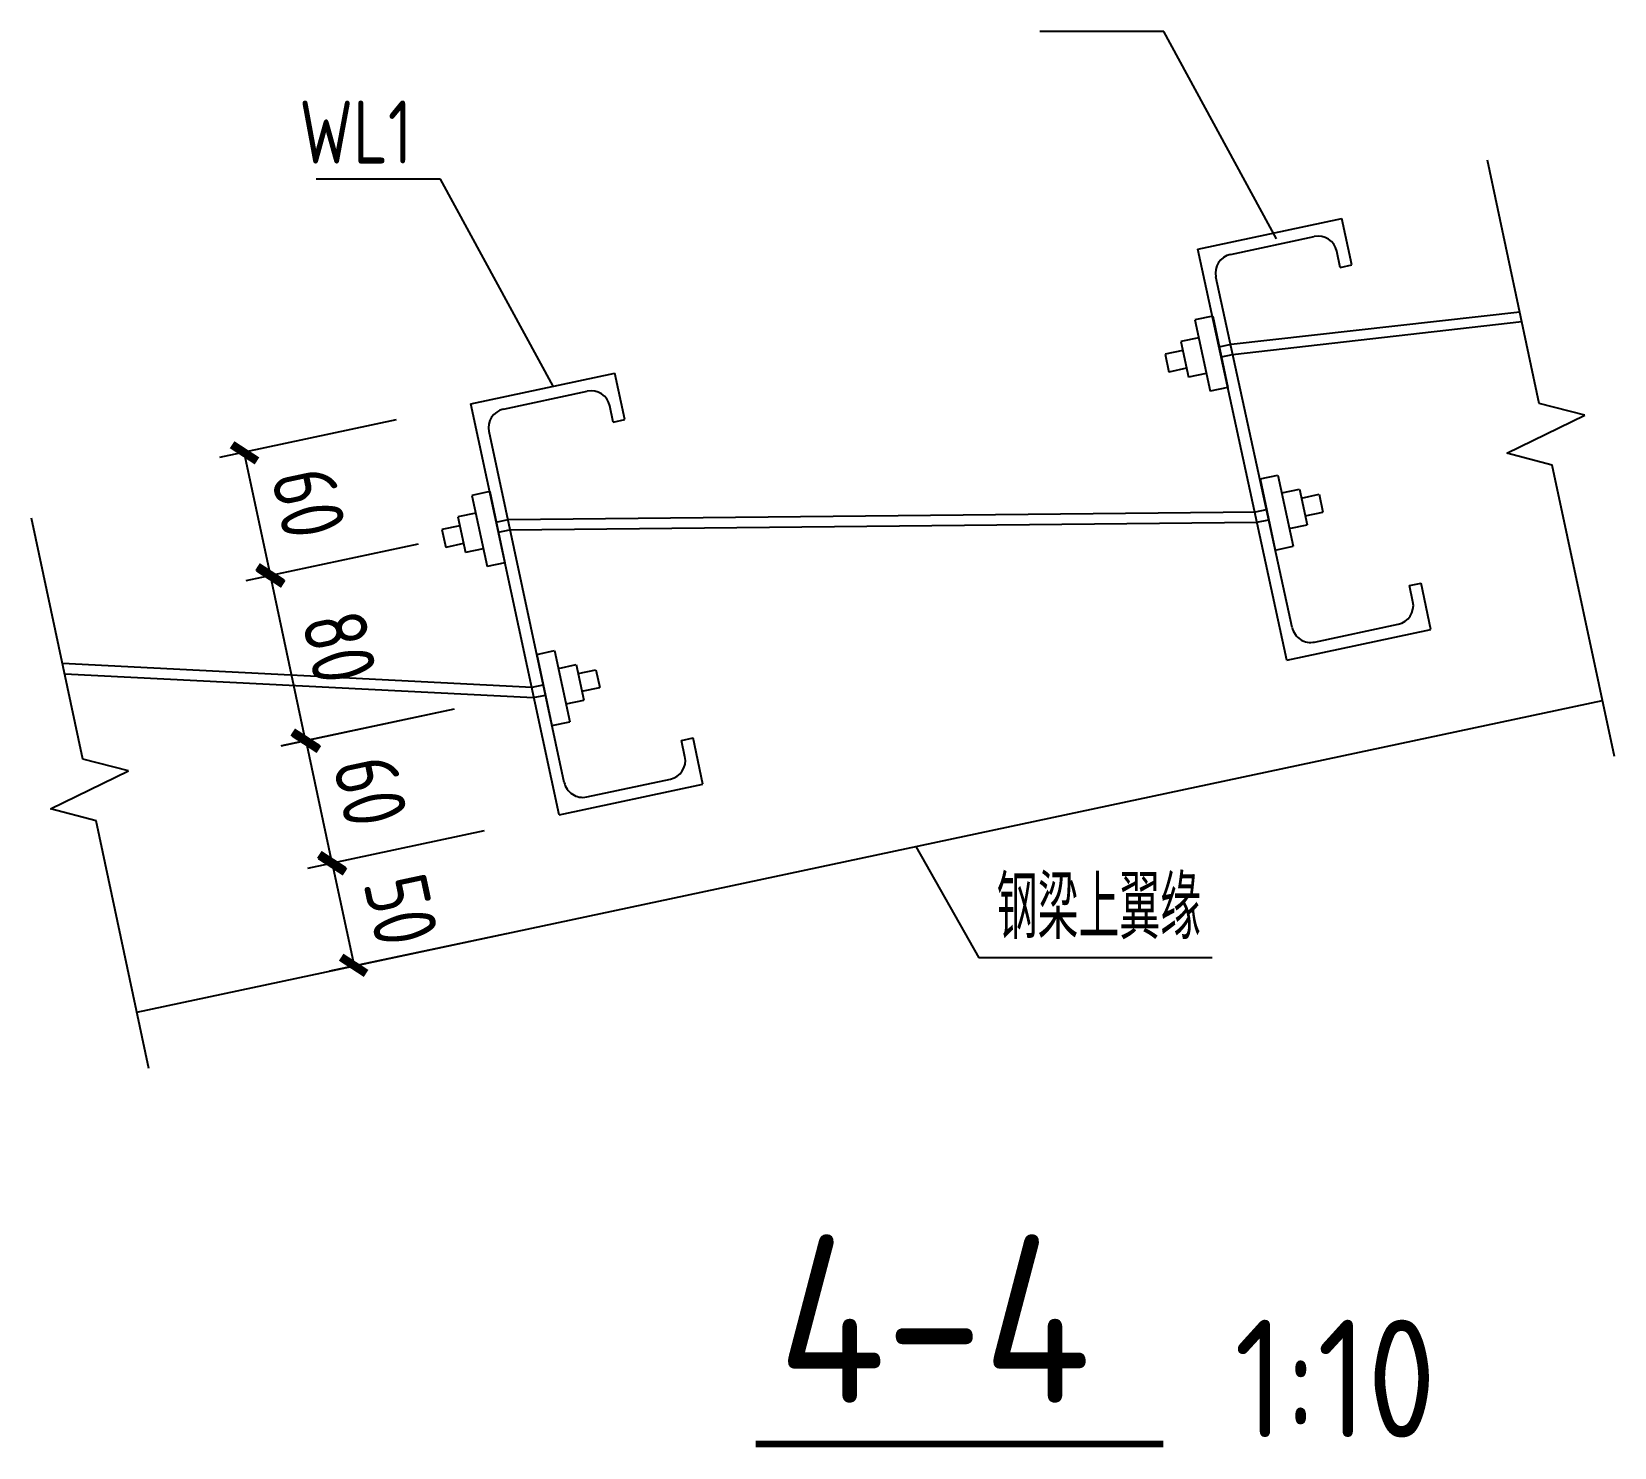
# Model space of a CAD drawing. Header units: millimetres. Extents: x 865974 to 875117, y 41124 to 44891.
# Drawn here: x 871372.9 to 871448.2, y 41216.3 to 41283.6 of the extents above; entities that cross this region are included whole.
import ezdxf

# ---------------------------------------------------------------- set-up
doc = ezdxf.new("R2010")
doc.units = ezdxf.units.MM
doc.header["$LTSCALE"] = 1000
doc.header["$MEASUREMENT"] = 0
for name, color, linetype in [('D2', 6, 'Continuous'), ('DIM', 7, 'Continuous'), ('THIN', 7, 'Continuous'), ('文字', 7, 'Continuous'), ('桩', 6, 'Continuous')]:
    doc.layers.add(name, color=color, linetype=linetype)
doc.layers.add('数字', color=3, linetype='Continuous', lineweight=9)
doc.styles.add('GBHZ', font='gbenor.shx', dxfattribs={"width": 0.9, "bigfont": 'gbcbig.shx'})
doc.dimstyles.new('Y10', dxfattribs={"dimscale": 0, "dimtxt": 3, "dimasz": 0.01, "dimexe": 1.2, "dimexo": 1, "dimgap": 1, "dimtad": 1, "dimdec": 0, "dimlfac": 10, "dimzin": 0, "dimdsep": 46, "dimtxsty": 'GBHZ', "dimblk1": 'DX', "dimblk2": 'DX', "dimsah": 1, "dimcen": 0.09, "dimdle": 1, "dimadec": 0, "dimazin": 0, "dimtfac": 1, "dimtdec": 0, "dimtix": 1, "dimtmove": 2, "dimatfit": 3, "dimldrblk": 'DX', "dimfxl": 0, "dimtolj": 1, "dimtzin": 0, "dimarcsym": 0})

# ---------------------------------------------------------------- blocks, each defined once
blk = doc.blocks.new('DX')
at = {"color": 0, "linetype": 'ByBlock', "const_width": 40}
blk.add_lwpolyline([(-53.8, -51.2), (46.2, 48.8)], dxfattribs=at)
blk = doc.blocks.new('*D89')
at = {"layer": 'Defpoints', "color": 0, "linetype": 'ByBlock', "transparency": 16777216}
for p in [(871393.976, 41251.575), (871385.958, 41249.868), (871395.404, 41245.786)]:
    blk.add_point(p, dxfattribs=at)
at = {"layer": 'DIM', "color": 0, "linetype": 'ByBlock', "lineweight": -2, "transparency": 16777216}
for p, q in [((871392.998, 41251.367), (871384.784, 41249.618)), ((871387.197, 41244.049), (871385.96, 41249.858)), ((871394.426, 41245.578), (871386.025, 41243.789))]:
    blk.add_line(p, q, dxfattribs=at)
at = {"layer": 'DIM', "color": 0, "linetype": 'ByBlock', "lineweight": -2, "transparency": 16777216, "xscale": 0.01, "yscale": 0.01, "zscale": 0.01}
for p, rotation in [((871385.958, 41249.868), 102.0171866415688), ((871387.199, 41244.039), 282.0171866415687)]:
    blk.add_blockref('DX', p, dxfattribs=dict(at, rotation=rotation))
at = {"layer": 'DIM', "color": 0, "linetype": 'ByBlock', "transparency": 16777216, "insert": (871389.023, 41247.474), "char_height": 3, "attachment_point": 5, "rotation": 282.01719, "style": 'GBHZ'}
blk.add_mtext('\\A1;60', dxfattribs=at)
blk = doc.blocks.new('*D90')
at = {"layer": 'Defpoints', "color": 0, "linetype": 'ByBlock', "transparency": 16777216}
for p in [(871392.263, 41259.431), (871384.261, 41257.727), (871393.976, 41251.575)]:
    blk.add_point(p, dxfattribs=at)
at = {"layer": 'DIM', "color": 0, "linetype": 'ByBlock', "lineweight": -2, "transparency": 16777216}
for p, q in [((871391.285, 41259.222), (871383.088, 41257.477)), ((871385.933, 41249.873), (871384.263, 41257.718)), ((871392.998, 41251.367), (871384.762, 41249.613))]:
    blk.add_line(p, q, dxfattribs=at)
at = {"layer": 'DIM', "color": 0, "linetype": 'ByBlock', "lineweight": -2, "transparency": 16777216, "xscale": 0.01, "yscale": 0.01, "zscale": 0.01}
for p, rotation in [((871384.261, 41257.727), 102.0171866415688), ((871385.935, 41249.863), 282.0171866415687)]:
    blk.add_blockref('DX', p, dxfattribs=dict(at, rotation=rotation))
at = {"layer": 'DIM', "color": 0, "linetype": 'ByBlock', "transparency": 16777216, "insert": (871387.543, 41254.316), "char_height": 3, "attachment_point": 5, "rotation": 282.01719, "style": 'GBHZ'}
blk.add_mtext('\\A1;80', dxfattribs=at)
blk = doc.blocks.new('*D91')
at = {"layer": 'Defpoints', "color": 0, "linetype": 'ByBlock', "transparency": 16777216}
for p in [(871391.218, 41265.343), (871383.012, 41263.596), (871392.263, 41259.431)]:
    blk.add_point(p, dxfattribs=at)
at = {"layer": 'DIM', "color": 0, "linetype": 'ByBlock', "lineweight": -2, "transparency": 16777216}
for p, q in [((871390.239, 41265.134), (871381.838, 41263.346)), ((871384.259, 41257.737), (871383.014, 41263.586)), ((871391.285, 41259.222), (871383.088, 41257.477))]:
    blk.add_line(p, q, dxfattribs=at)
at = {"layer": 'DIM', "color": 0, "linetype": 'ByBlock', "lineweight": -2, "transparency": 16777216, "xscale": 0.01, "yscale": 0.01, "zscale": 0.01}
for p, rotation in [((871383.012, 41263.596), 102.0171866415688), ((871384.261, 41257.727), 282.0171866415687)]:
    blk.add_blockref('DX', p, dxfattribs=dict(at, rotation=rotation))
at = {"layer": 'DIM', "color": 0, "linetype": 'ByBlock', "transparency": 16777216, "insert": (871386.082, 41261.182), "char_height": 3, "attachment_point": 5, "rotation": 282.01719, "style": 'GBHZ'}
blk.add_mtext('\\A1;60', dxfattribs=at)
blk = doc.blocks.new('*D92')
at = {"layer": 'Defpoints', "color": 0, "linetype": 'ByBlock', "transparency": 16777216}
for p in [(871395.404, 41245.786), (871396.445, 41240.895), (871388.24, 41239.149)]:
    blk.add_point(p, dxfattribs=at)
at = {"layer": 'DIM', "color": 0, "linetype": 'ByBlock', "lineweight": -2, "transparency": 16777216}
for p, q in [((871394.426, 41245.578), (871386.025, 41243.789)), ((871387.201, 41244.029), (871388.238, 41239.158)), ((871395.467, 41240.687), (871387.066, 41238.899))]:
    blk.add_line(p, q, dxfattribs=at)
at = {"layer": 'DIM', "color": 0, "linetype": 'ByBlock', "lineweight": -2, "transparency": 16777216, "xscale": 0.01, "yscale": 0.01, "zscale": 0.01}
for p, rotation in [((871387.199, 41244.039), 102.0171866415688), ((871388.24, 41239.149), 282.0171866415687)]:
    blk.add_blockref('DX', p, dxfattribs=dict(at, rotation=rotation))
at = {"layer": 'DIM', "color": 0, "linetype": 'ByBlock', "transparency": 16777216, "insert": (871390.478, 41241.817), "char_height": 3, "attachment_point": 5, "rotation": 282.01719, "style": 'GBHZ'}
blk.add_mtext('\\A1;50', dxfattribs=at)

msp = doc.modelspace()

# ---------------------------------------------------------------- linework, layer by layer
at = {"color": 251}
for p, q in [((871426.75, 41283.594), (871420.851, 41283.594)), ((871432.117, 41273.739), (871426.75, 41283.594)), ((871392.345, 41276.581), (871386.446, 41276.581)), ((871397.713, 41266.725), (871392.345, 41276.581)), ((871377.911, 41236.95), (871447.609, 41251.787)), ((871414.962, 41244.837), (871417.957, 41239.54)), ((871429.052, 41239.54), (871417.957, 41239.54))]:
    msp.add_line(p, q, dxfattribs=at)
at = {"layer": 'D2'}
for p, q in [((871428.373, 41273.252), (871435.218, 41274.709)), ((871435.689, 41272.498), (871435.218, 41274.709)), ((871432.608, 41253.705), (871428.373, 41273.252)), ((871429.925, 41272.999), (871433.904, 41273.846)), ((871435.137, 41272.381), (871434.973, 41273.152)), ((871435.137, 41272.381), (871435.689, 41272.498)), ((871432.854, 41255.256), (871429.231, 41271.93)), ((871429.956, 41268.732), (871443.675, 41270.265)), ((871429.076, 41270.059), (871428.229, 41269.879)), ((871428.229, 41269.879), (871428.95, 41266.493)), ((871430.018, 41268.234), (871443.773, 41269.805)), ((871428.409, 41269.032), (871427.563, 41268.852)), ((871427.563, 41268.852), (871427.923, 41267.159)), ((871429.384, 41268.61), (871429.956, 41268.732)), ((871427.653, 41268.429), (871426.807, 41268.249)), ((871426.807, 41268.249), (871426.987, 41267.402)), ((871429.488, 41268.121), (871430.018, 41268.234)), ((871393.801, 41265.892), (871400.646, 41267.35)), ((871401.117, 41265.139), (871400.646, 41267.35)), ((871427.833, 41267.582), (871426.987, 41267.402)), ((871428.77, 41267.339), (871427.923, 41267.159)), ((871395.353, 41265.64), (871399.332, 41266.487)), ((871429.796, 41266.673), (871428.95, 41266.493)), ((871397.988, 41246.336), (871393.801, 41265.892)), ((871400.565, 41265.022), (871400.401, 41265.793)), ((871400.565, 41265.022), (871401.117, 41265.139)), ((871398.234, 41247.886), (871394.658, 41264.571)), ((871431.33, 41262.319), (871432.176, 41262.499)), ((871432.176, 41262.499), (871432.897, 41259.113)), ((871432.356, 41261.652), (871433.203, 41261.833)), ((871433.203, 41261.833), (871433.563, 41260.14)), ((871394.69, 41261.717), (871393.843, 41261.537)), ((871393.843, 41261.537), (871394.564, 41258.151)), ((871433.293, 41261.409), (871434.139, 41261.59)), ((871434.139, 41261.59), (871434.32, 41260.743)), ((871394.024, 41260.69), (871393.177, 41260.51)), ((871393.177, 41260.51), (871393.537, 41258.817)), ((871394.998, 41260.269), (871395.57, 41260.39)), ((871395.57, 41260.39), (871431.108, 41260.757)), ((871431.108, 41260.757), (871431.638, 41260.87)), ((871431.17, 41260.26), (871431.742, 41260.381)), ((871433.473, 41260.563), (871434.32, 41260.743)), ((871393.267, 41260.087), (871392.421, 41259.907)), ((871392.421, 41259.907), (871392.601, 41259.06)), ((871395.102, 41259.779), (871395.633, 41259.892)), ((871395.633, 41259.892), (871431.17, 41260.26)), ((871432.717, 41259.959), (871433.563, 41260.14)), ((871393.447, 41259.24), (871392.601, 41259.06)), ((871394.384, 41258.997), (871393.537, 41258.817)), ((871432.05, 41258.933), (871432.897, 41259.113)), ((871395.411, 41258.331), (871394.564, 41258.151)), ((871438.433, 41257.25), (871438.984, 41257.367)), ((871439.453, 41255.162), (871438.984, 41257.367)), ((871438.597, 41256.478), (871438.433, 41257.25)), ((871432.608, 41253.705), (871439.453, 41255.162)), ((871433.924, 41254.562), (871437.903, 41255.409)), ((871374.377, 41253.551), (871396.711, 41252.413)), ((871396.933, 41253.974), (871397.779, 41254.155)), ((871397.779, 41254.155), (871398.5, 41250.769)), ((871374.482, 41253.054), (871396.773, 41251.915)), ((871397.959, 41253.308), (871398.806, 41253.488)), ((871398.806, 41253.488), (871399.166, 41251.795)), ((871398.896, 41253.065), (871399.742, 41253.245)), ((871399.742, 41253.245), (871399.923, 41252.399)), ((871396.711, 41252.413), (871397.241, 41252.526)), ((871396.773, 41251.915), (871397.345, 41252.037)), ((871399.076, 41252.219), (871399.923, 41252.399)), ((871398.32, 41251.615), (871399.166, 41251.795)), ((871397.653, 41250.588), (871398.5, 41250.769)), ((871403.812, 41249.88), (871404.363, 41249.997)), ((871403.976, 41249.108), (871403.812, 41249.88)), ((871404.833, 41247.793), (871404.363, 41249.997)), ((871397.988, 41246.336), (871404.833, 41247.793)), ((871399.303, 41247.192), (871403.282, 41248.039))]:
    msp.add_line(p, q, dxfattribs=at)
for centre, start, end in [((871434.092, 41272.965), 12.01719, 102.01719), ((871430.112, 41272.118), 102.01719, 192.01719), ((871399.519, 41265.605), 12.01719, 102.01719), ((871395.54, 41264.758), 102.01719, 192.01719), ((871437.715, 41256.29), 282.01719, 12.01719), ((871433.736, 41255.443), 192.01719, 282.01719), ((871403.095, 41248.921), 282.01719, 12.01719), ((871399.116, 41248.074), 192.01719, 282.01719)]:
    msp.add_arc(centre, 0.902, start, end, dxfattribs=at)
at = {"layer": 'THIN'}
for p, q in [((871444.602, 41265.913), (871442.14, 41277.476)), ((871446.766, 41265.351), (871444.602, 41265.913)), ((871443.062, 41263.54), (871446.766, 41265.351)), ((871445.226, 41262.978), (871443.062, 41263.54)), ((871448.177, 41249.118), (871445.226, 41262.978)), ((871375.346, 41248.996), (871372.908, 41260.453)), ((871373.807, 41246.624), (871377.511, 41248.435)), ((871377.511, 41248.435), (871375.346, 41248.996)), ((871375.971, 41246.062), (871373.807, 41246.624)), ((871378.479, 41234.282), (871375.971, 41246.062))]:
    msp.add_line(p, q, dxfattribs=at)
at = {"layer": '文字', "color": 6, "const_width": 0.32}
msp.add_lwpolyline([(871407.335, 41216.415), (871426.728, 41216.415)], dxfattribs=at)
at = {"layer": '桩'}
for p, q in [((871429.076, 41270.059), (871429.796, 41266.673)), ((871431.33, 41262.319), (871432.05, 41258.933)), ((871394.69, 41261.717), (871395.411, 41258.331)), ((871396.933, 41253.974), (871397.653, 41250.588))]:
    msp.add_line(p, q, dxfattribs=at)

# ---------------------------------------------------------------- texts
at = {"layer": '数字', "style": 'GBHZ', "width": 0.9}
for s, p in [('WL1', (871385.63, 41277.32)), ('钢梁上翼缘', (871418.802, 41240.434))]:
    msp.add_text(s, height=3, dxfattribs=at).set_placement(p)
at = {"layer": '文字', "color": 6, "style": 'GBHZ'}
for s, height, p in [('4-4', 8, (871408.391, 41218.366)), ('1:10', 5.6, (871430.101, 41216.726))]:
    msp.add_text(s, height=height, dxfattribs=at).set_placement(p)

# ---------------------------------------------------------------- dimensions: what is measured, and where the dimension line sits
at = {"layer": 'DIM', "color": 0, "linetype": 'ByBlock'}
for base, p1, p2, picture, middle in [((871383.012, 41263.596), (871392.263, 41259.431), (871391.218, 41265.343), '*D91', (871386.082, 41261.182)), ((871384.261, 41257.727), (871393.976, 41251.575), (871392.263, 41259.431), '*D90', (871387.543, 41254.316)), ((871385.958, 41249.868), (871395.404, 41245.786), (871393.976, 41251.575), '*D89', (871389.023, 41247.474))]:
    dim = msp.add_linear_dim(base=base, p1=p1, p2=p2, angle=102.01719, dimstyle='Y10', override={"dimscale": 1}, dxfattribs=at)
    dim.commit()
    dim.dimension.update_dxf_attribs({"geometry": picture, "text_midpoint": middle})
dim = msp.add_linear_dim(base=(871388.24, 41239.149), p1=(871395.404, 41245.786), p2=(871396.445, 41240.895), angle=282.01719, dimstyle='Y10', override={"dimscale": 1}, dxfattribs=at)
dim.commit()
dim.dimension.update_dxf_attribs({"geometry": '*D92', "text_midpoint": (871390.478, 41241.817), "dimtype": 160})

doc.saveas('drawing.dxf')
